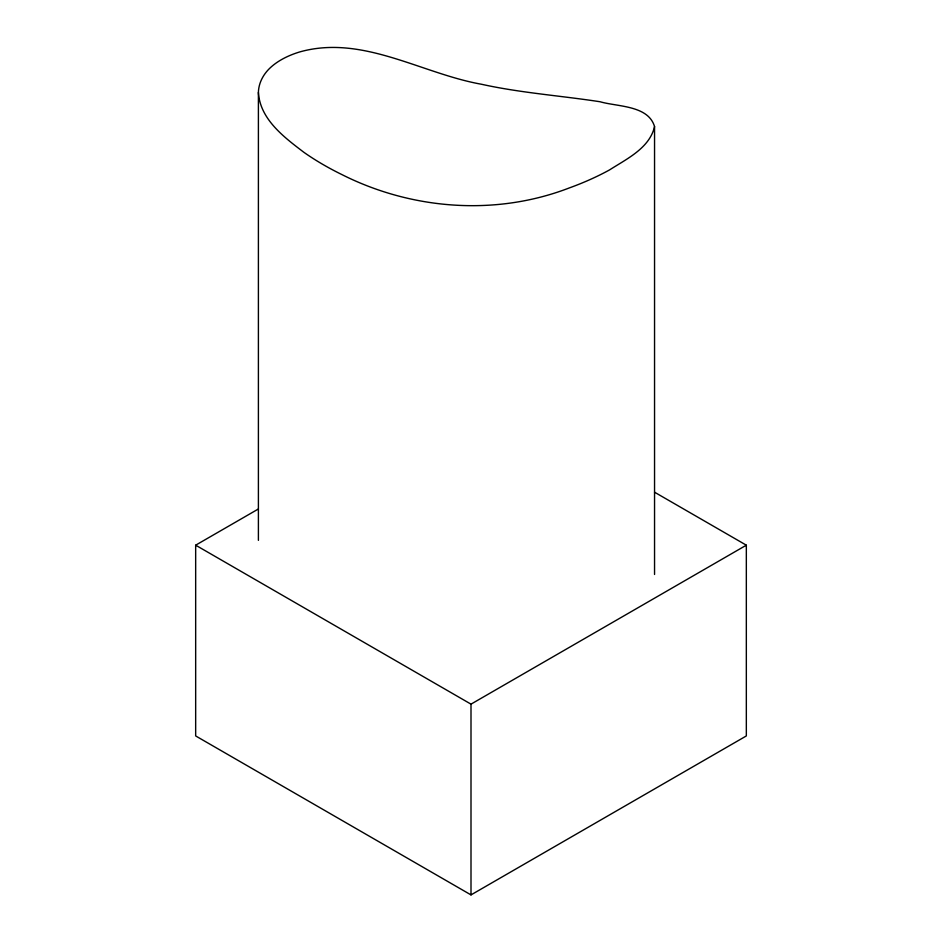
<?xml version="1.0" encoding="UTF-8"?>
<svg xmlns="http://www.w3.org/2000/svg" width="942" height="942" viewBox="0 0 942 942"><rect width="100%" height="100%" fill="white"/><g stroke="black" fill="none" stroke-linecap="round" stroke-linejoin="round"><path stroke-width="1.41" d="M258.402 540.355L258.402 92.469C258.591 83.991 262.418 76.019 268.152 69.885A75.972 43.862 0 0 1 299.992 51.857C362.529 34.43 421.204 73.476 481.303 84.215C520.431 92.893 560.514 95.672 600.066 101.748C617.575 106.823 648.284 105.245 654.549 126.581L654.549 574.467M654.549 126.581C649.627 148.13 626.63 158.951 609.545 169.913A255.765 147.67 0 0 1 569.404 187.894C495.928 216.26 411.913 209.854 341.934 174.6A301.699 174.176 0 0 1 304.078 152.451C284.331 137.426 260.051 119.434 258.402 92.469M654.549 492.195L746.335 545.183L746.335 735.938L471 894.9L195.665 735.938L195.665 545.183L258.132 509.127M195.665 545.183L471 704.145L746.335 545.183M471 704.145L471 894.9"/></g></svg>
